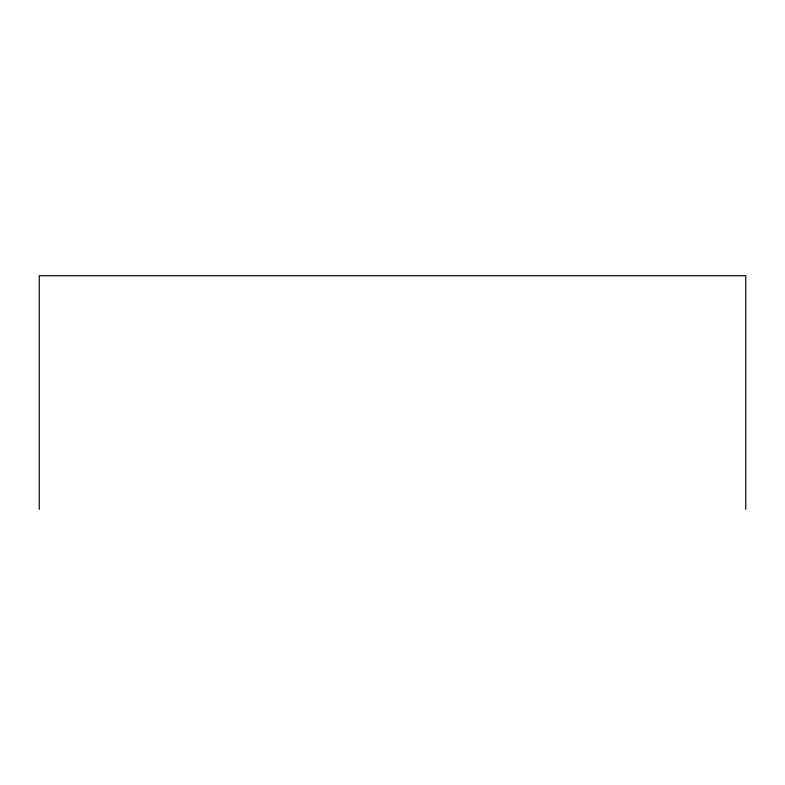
<?xml version="1.0" encoding="UTF-8"?>
<svg xmlns="http://www.w3.org/2000/svg" width="785" height="785" viewBox="0 0 785 785"><rect width="100%" height="100%" fill="white"/><g stroke="black" fill="none" stroke-linecap="round" stroke-linejoin="round"><path stroke-width="1.18" d="M745.75 509.269L745.75 275.731L39.25 275.731L39.25 509.269"/></g></svg>
